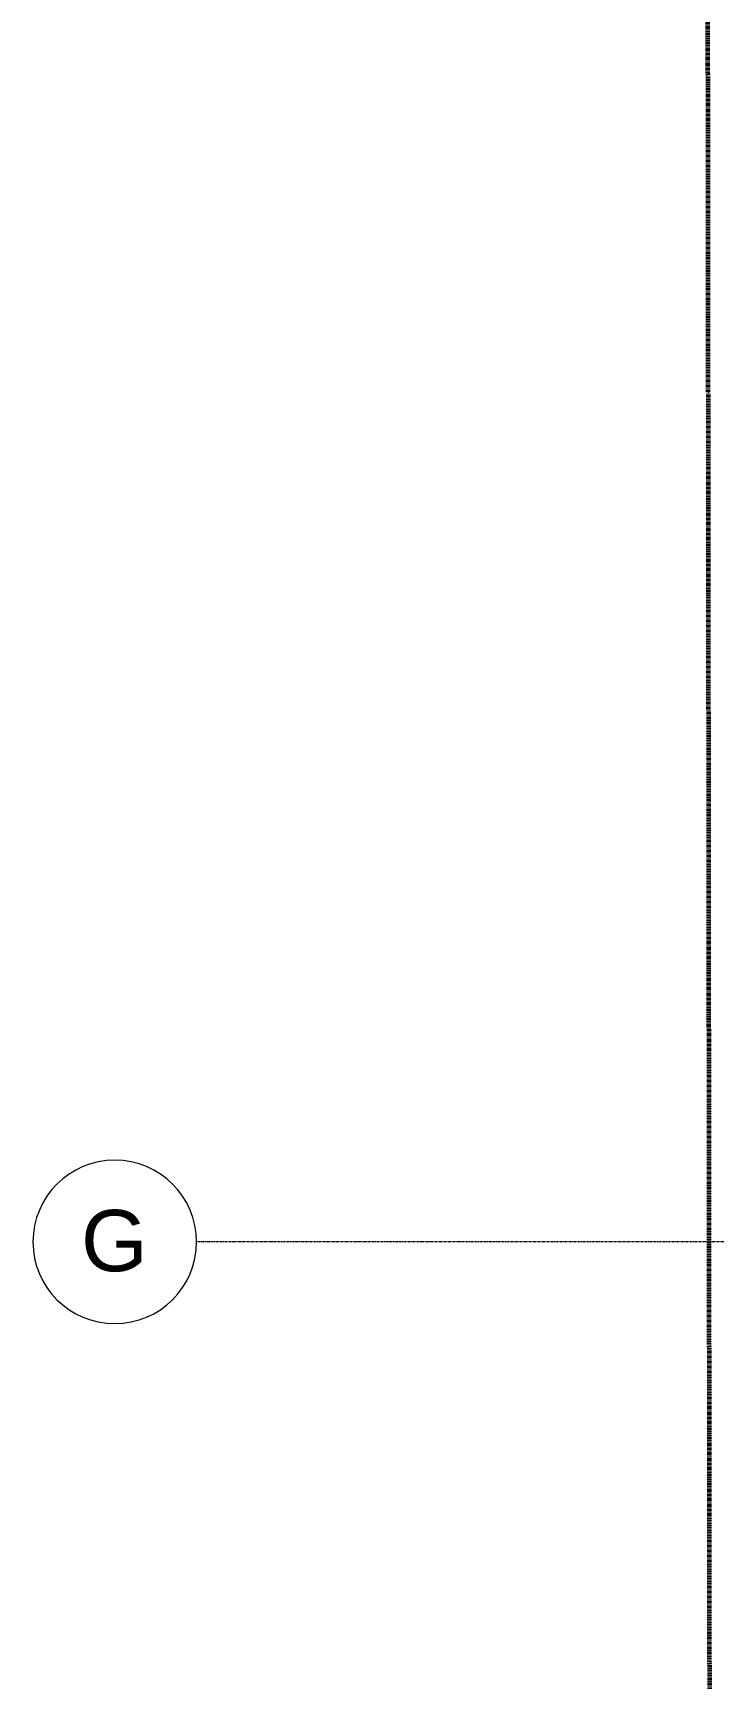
# Model space of a CAD drawing. Header units: inches. Extents: x -4061 to -1937, y 9836 to 11171.
# Drawn here: x -4059.9 to -3926.9, y 10381.8 to 10703.8 of the extents above; entities that cross this region are included whole.
import ezdxf

# ---------------------------------------------------------------- set-up
doc = ezdxf.new("R2010")
doc.units = ezdxf.units.IN
doc.header["$MEASUREMENT"] = 0
doc.linetypes.add('Double Dash 3_8_', pattern=[1, 0.375, -0.125, 0.125, -0.125, 0.125, -0.125])
doc.linetypes.add('Grid Line 1_2_', pattern=[0.875, 0.5, -0.125, 0.125, -0.125])
for name, color, linetype, lineweight in [('0-1', 7, 'Continuous', 5), ('0-3', 10, 'Double Dash 3_8_', 60), ('0-4', 165, 'Continuous', 5), ('C-PROP-LINE-1', 10, 'Double Dash 3_8_', 60), ('S-GRID-1', 1, 'Grid Line 1_2_', 9), ('S-GRID-IDEN', 1, 'Continuous', 9), ('S-GRID-IDEN-1', 147, 'Continuous', 9)]:
    doc.layers.add(name, color=color, linetype=linetype, lineweight=lineweight)
doc.styles.add('Arial', font='arial.ttf', dxfattribs={"height": 12})

# ---------------------------------------------------------------- blocks, each defined once
blk = doc.blocks.new('Family - ___-1878357-ENLARGED RCP - 2ND FLOOR PLAN - WEST')
at = {"layer": 'C-PROP-LINE-1'}
blk.add_line((-3928.37, 11073.88), (-3927.11, 9871.18), dxfattribs=at)
blk = doc.blocks.new('Grid - Grid Head - Circle-50561-ENLARGED RCP - 2ND FLOOR PLAN - WEST')
at = {"layer": 'S-GRID-IDEN-1'}
for start, end in [(360, 180), (180, 360)]:
    blk.add_arc((0, 0), 0.25, start, end, dxfattribs=at)
blk = doc.blocks.new('CTR - 1st Phase - Shell_rvt-1-ENLARGED RCP - 2ND FLOOR PLAN - WEST')
at = {"layer": 'S-GRID-1'}
blk.add_line((-1936.83, 10467.19), (-4027.88, 10467.19), dxfattribs=at)
at = {"layer": '0-3'}
blk.add_blockref('Family - ___-1878357-ENLARGED RCP - 2ND FLOOR PLAN - WEST', (0, 0), dxfattribs=at)
at = {"layer": '0-4', "xscale": 63.99999999999997, "yscale": 63.99999999999997, "zscale": 63.99999999999997, "rotation": 89.99999999999986}
blk.add_blockref('Grid - Grid Head - Circle-50561-ENLARGED RCP - 2ND FLOOR PLAN - WEST', (-4043.88, 10467.19), dxfattribs=at)
at = {"layer": 'S-GRID-IDEN', "insert": (-4050.48, 10473.44), "char_height": 12, "width": 15.958, "attachment_point": 1, "style": 'Arial'}
blk.add_mtext('G', dxfattribs=at)

msp = doc.modelspace()

# ---------------------------------------------------------------- block references
at = {"layer": '0-1'}
msp.add_blockref('CTR - 1st Phase - Shell_rvt-1-ENLARGED RCP - 2ND FLOOR PLAN - WEST', (0, 0), dxfattribs=at)

doc.saveas('drawing.dxf')
